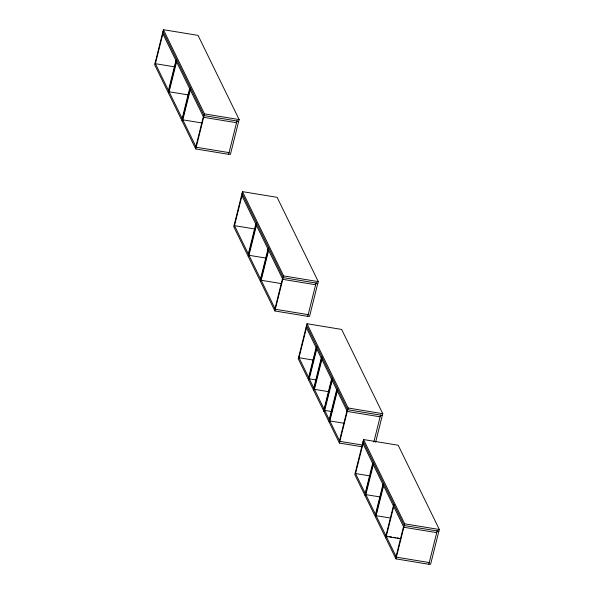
<?xml version="1.0" encoding="UTF-8"?>
<svg xmlns="http://www.w3.org/2000/svg" width="594" height="594" viewBox="0 0 594 594"><rect width="100%" height="100%" fill="white"/><g stroke="black" fill="none" stroke-linecap="round" stroke-linejoin="round"><path stroke-width="0.89" d="M162.971 31.415L204.084 115.615L238.729 121.295L239.159 119.58L198.04 35.38L163.395 29.7L154.655 64.753L195.775 148.953L228.638 154.343L236.947 121.005M162.86 33.791L155.405 63.699L174.577 66.847M168.466 90.451L175.928 60.536M168.362 92.82L176.678 59.482M176.567 61.858L169.112 91.766L188.283 94.914M182.172 118.518L189.635 88.603M182.068 120.886L190.384 87.548M190.273 89.924L182.818 119.832L201.99 122.98M195.879 146.577L203.341 116.669M195.775 148.953L204.514 113.9L163.395 29.7M242.055 193.362L283.212 277.636L317.849 283.316L318.28 281.601L277.123 197.334L242.486 191.647L233.746 226.708L274.896 310.974L307.759 316.364L316.067 283.026M241.951 195.738L234.496 225.646L255.487 229.091M248.322 253.972L255.784 224.057M248.218 256.348L256.534 223.002M256.43 225.378L248.968 255.294L266.312 258.138M260.528 278.957L267.983 249.049M260.424 281.333L268.733 247.995M268.629 250.364L261.174 280.279L281.252 283.576M275 308.605L282.462 278.69M274.896 310.974L283.635 275.92L242.486 191.647M306.563 325.453L347.713 409.719L382.358 415.406L382.781 413.691L341.632 329.418L306.987 323.737L298.247 358.791L339.404 443.065L362.221 446.807M306.452 327.821L298.997 357.737L313.602 360.135M308.642 377.487L316.097 347.572M308.538 379.856L316.847 346.517M316.743 348.893L309.288 378.801L316.587 380.004M313.788 388.016L321.243 358.108M313.677 390.392L321.993 357.053M321.889 359.422L314.426 389.337L329.031 391.736M324.072 409.088L331.534 379.172M323.968 411.464L332.284 378.118M332.18 380.494L324.718 410.402L332.024 411.605M329.217 419.624L336.679 389.709M329.113 421.992L337.429 388.654M337.318 391.03L329.863 420.938L344.468 423.336M339.508 440.689L346.963 410.773M339.404 443.065L348.143 408.004L306.987 323.737M363.12 441.268L404.276 525.542L438.914 531.222L439.345 529.506L398.188 445.233L363.55 439.553L354.804 474.606L395.96 558.88L428.823 564.27L437.132 530.932M363.016 443.644L355.554 473.552L370.159 475.95M373.826 441.951L380.576 415.109M375.608 442.248L382.276 415.518L380.494 415.228M365.199 493.302L372.661 463.394M365.095 495.678L373.411 462.332M373.307 464.708L365.845 494.624L379.536 496.866M375.49 514.374L382.944 484.459M375.386 516.743L383.694 483.405M383.59 485.781L376.136 515.689L390.741 518.087M385.937 535.766L393.399 505.858M385.669 537.815L386.1 536.1L387.927 536.397M393.555 506.185L393.985 504.469M393.718 506.519L386.263 536.427L400.868 538.825M396.064 556.504L403.526 526.596M395.96 558.88L404.7 523.826L363.55 439.553M204.514 113.9L239.159 119.58M236.865 121.124L238.647 121.414L230.427 154.373L228.645 154.084M236.523 122.72L203.66 117.33L162.541 33.13M229.061 152.628L196.198 147.238L155.086 63.038M283.635 275.92L318.28 281.601M315.986 283.145L317.768 283.435L309.548 316.394L307.766 316.105M315.644 284.741L282.781 279.351L241.632 195.077M308.182 314.649L275.326 309.259L234.17 224.992M348.143 408.004L382.781 413.691M380.145 416.825L347.29 411.434L306.133 327.168M362.652 445.092L339.827 441.349L298.678 357.076M404.7 523.826L439.345 529.506M437.05 531.051L438.832 531.34L430.613 564.3L428.831 564.01M436.709 532.647L403.846 527.257L362.696 442.983M389.753 536.694L391.58 536.998M393.406 537.295L395.225 537.592M397.052 537.897L398.878 538.194M429.247 562.555L396.391 557.165L355.234 472.898"/></g></svg>
